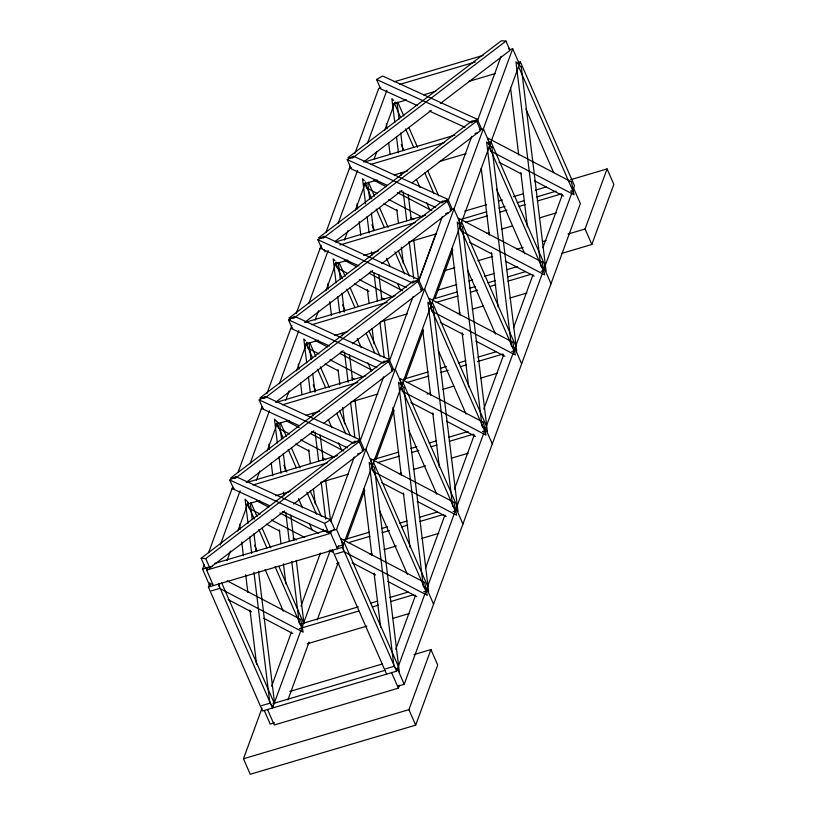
<?xml version="1.0" encoding="UTF-8"?>
<svg xmlns="http://www.w3.org/2000/svg" width="815" height="815" viewBox="0 0 815 815"><rect width="100%" height="100%" fill="white"/><g stroke="black" fill="none" stroke-linecap="round" stroke-linejoin="round"><path stroke-width="1.22" d="M212.613 583.693L209.312 584.681L202.548 569.196L204.27 564.479M208.589 552.702L232.764 486.728M237.939 472.588L262.124 406.614M266.872 393.655L291.913 325.328M296.222 313.541L321.263 245.213M326.01 232.255L350.195 166.28M354.943 153.322L378.69 88.529L380.89 87.867M213.387 585.608L206.623 570.123L207.682 567.24M220.244 545.041L240.099 490.844M250.032 463.755L269.459 410.74M279.382 383.641L298.81 330.625M308.742 303.526L328.17 250.511M338.103 223.422L357.53 170.406M367.453 143.308L386.88 90.292M518.136 62.48L520.347 61.828L574.473 185.718L396.569 671.193L262.552 710.975L208.426 587.085L209.486 584.202M227.008 560.526L230.462 551.103M237.797 531.074L248.157 502.804M256.368 480.412L259.822 470.988M267.157 450.96L277.518 422.69M285.719 400.308L289.172 390.884M296.517 370.856L306.878 342.575M315.079 320.193L318.533 310.77M325.868 290.741L336.228 262.471M344.439 240.079L347.893 230.655M355.228 210.627L365.589 182.356M374.228 158.793L376.815 151.722M384.588 130.522L394.949 102.242M413.908 654.618L430.941 649.565L437.706 665.05L415.691 725.136L250.236 774.25L243.471 758.765L262.043 708.103M419.613 278.098L436.025 233.324M330.513 521.753L354.26 456.96M359.873 441.649L383.62 376.846M389.224 361.534L412.971 296.741M418.584 281.42L442.331 216.627M447.944 201.315L471.691 136.513M477.295 121.201L501.042 56.408M271.639 686.189L291.495 631.992M300.99 606.075L320.417 553.059M338.531 545.887L337.481 548.77L330.707 533.285L331.766 530.402M336.707 546.865L343.319 544.899L336.554 529.414L512.696 48.747L509.385 49.725M330.35 550.115L272.485 708.031L218.359 584.141M396.569 671.193L342.443 547.303L520.347 61.828M287.899 699.902L309.048 642.179M317.259 619.797L337.981 563.246M346.609 539.683L364.743 490.202M375.97 459.568L394.103 410.088M405.33 379.454L423.464 329.983M435.118 298.168L452.814 249.869M395.723 649.351L415.579 595.154M425.512 568.065L444.939 515.049M454.434 489.132L474.299 434.935M483.794 409.018L503.65 354.82M513.582 327.732L533.01 274.716M542.943 247.617L562.37 194.602M267.514 709.498L274.288 724.983L398.372 688.155L399.421 685.262M397.598 686.24L404.209 684.274L580.351 203.607L573.587 188.122M415.691 725.136L408.926 709.651L430.941 649.565M561.413 253.496L591.833 244.469L585.068 228.984L607.083 168.899L570.582 179.738M591.833 244.469L613.848 184.384L607.083 168.899M505.972 41.096L352.528 158.049L347.934 157.692L501.378 40.75L505.972 41.096L510.027 50.398L440.375 103.485M363.653 161.951L431.288 110.402M476.612 121.211L323.168 238.163L318.584 237.807L472.028 120.865L476.612 121.211L480.677 130.502L412.023 182.825M335.301 241.291L401.927 190.516M290.242 320.244L289.223 317.921L442.667 200.969L447.252 201.325L451.316 210.616L381.664 263.703M447.252 201.325L293.818 318.268L289.223 317.921M304.942 322.18L372.577 270.631M417.901 281.43L264.457 398.382L259.863 398.026L413.307 281.083L417.901 281.43L421.956 290.731L352.304 343.818M275.582 402.284L343.217 350.735M388.541 361.544L235.097 478.497L230.513 478.14L383.957 361.198L388.541 361.544L392.606 370.835L323.952 423.158M246.222 482.399L313.856 430.85M284.506 510.964L209.801 567.892L205.207 567.546L201.152 558.255L354.596 441.302L359.181 441.659L363.245 450.95L293.594 504.037M201.152 558.255L205.747 558.601L359.181 441.659M417.616 105.685L380.646 88.804L376.591 79.513L382.592 76.019L477.315 119.285L481.38 128.576L479.373 129.748M387.105 185.27L351.296 168.909L347.231 159.618L353.231 156.123L447.965 199.4L452.019 208.691L450.023 209.852M477.315 119.285L471.315 122.78L376.591 79.513M358.906 265.914L321.935 249.023L317.881 239.732L323.871 236.238L418.604 279.514L422.659 288.805L420.662 289.967M447.965 199.4L441.964 202.894L347.231 159.618M329.545 346.018L292.575 329.138L288.52 319.847L294.521 316.352L389.244 359.619L393.309 368.91L391.302 370.081M418.604 279.514L412.604 283.009L317.881 239.732M299.034 425.603L263.225 409.242L259.16 399.951L265.16 396.457L359.894 439.733L363.948 449.024L361.952 450.196M389.244 359.619L383.244 363.113L288.52 319.847M269.673 505.718L233.864 489.357L229.799 480.066L235.8 476.571L330.533 519.848L334.588 529.139L328.598 532.633L282.387 511.525M359.894 439.733L353.893 443.228L259.16 399.951M229.799 480.066L324.533 523.342L330.533 519.848M394.266 81.765L483.071 55.4M399.798 84.403L475.227 62.011M393.187 103.862L406.563 99.888M423.596 94.835L435.76 91.219M468.605 81.469L495.367 73.523M364.906 161.869L454.923 135.147M349.329 168.634L351.53 167.982M480.035 129.84L483.346 128.852L490.11 144.337M370.438 164.508L444.654 142.482M475.064 133.456L477.498 132.733M363.826 183.966L377.213 180.003M394.236 174.94L407.622 170.967M439.254 161.584L466.017 153.638M335.546 241.984L425.573 215.262M319.969 248.748L322.18 248.096M450.675 209.944L453.986 208.966L460.75 224.451M339.865 244.979L415.293 222.597M445.703 213.561L448.138 212.847M464.744 211.156L486.647 204.647M498.811 201.04L502.458 199.96M513.409 196.71L523.138 193.817M535.302 190.211L546.254 186.951M461.239 219.327L486.779 211.747M498.953 208.141L505.035 206.327M517.199 202.721L524.493 200.551M536.657 196.945L556.125 191.158M465.559 222.332L487.452 215.832M499.615 212.216L506.92 210.056M519.084 206.439L525.166 204.636M537.33 201.03L561.667 193.807M570.5 191.179L572.711 190.527L518.585 66.636M334.466 264.08L347.852 260.107M363.663 255.411L378.262 251.081M408.682 242.055L436.657 233.742M486.922 233.487L489.357 232.764M501.52 229.147L512.472 225.898M539.235 217.951L556.268 212.898M443.951 270.875L454.892 267.626M478.008 260.759L492.606 256.43M516.934 249.207L523.026 247.403M542.484 241.627L546.132 240.537M568.035 234.037L585.068 228.984M304.973 322.455L395 295.733M290.619 328.863L292.819 328.201M421.314 290.059L424.625 289.081L431.39 304.565M311.727 324.737L387.156 302.345M437.329 290.334L456.797 284.557M468.961 280.941L472.608 279.861M484.772 276.244L494.511 273.361M506.675 269.745L517.627 266.495M433.091 299.085L457.429 291.862M469.593 288.245L475.675 286.442M487.839 282.825L495.143 280.666M507.307 277.049L525.553 271.639M436.198 302.447L458.101 295.947M470.265 292.33L477.559 290.16M489.723 286.554L495.805 284.751M507.979 281.134L531.095 274.278M541.15 271.293L543.35 270.631L489.224 146.741M305.116 344.195L318.492 340.222M334.313 335.525L347.689 331.552M380.534 321.803L407.296 313.856M457.561 313.592L459.996 312.879M472.16 309.262L483.112 306.012M509.874 298.066L526.908 293.013M276.835 402.203L365.64 375.847M261.258 408.967L263.459 408.315M391.964 370.173L395.265 369.185L402.039 384.67M282.367 404.841L357.795 382.459M403.741 379.189L428.069 371.966M440.232 368.36L446.314 366.556M458.478 362.94L465.783 360.77M477.947 357.164L496.192 351.744M406.848 382.551L428.741 376.051M440.905 372.445L448.209 370.275M460.373 366.669L466.455 364.855M477.407 361.605L502.947 354.026M511.789 351.397L514 350.745L459.874 226.855M275.755 424.299L289.142 420.336M306.165 415.273L319.551 411.3M351.184 401.917L377.946 393.971M426.989 394.073L430.636 392.983M442.81 389.376L453.751 386.127M480.514 378.18L497.547 373.127M247.475 482.317L337.502 455.595M231.898 489.082L234.109 488.43M362.604 450.277L365.915 449.299L372.679 464.784M253.017 484.956L327.223 462.93M357.632 453.894L360.067 453.181M373.168 459.66L398.708 452.081M410.882 448.474L416.964 446.661M429.128 443.054L436.422 440.884M448.586 437.278L468.055 431.492M377.488 462.665L399.381 456.166M411.544 452.549L418.849 450.389M431.013 446.773L437.095 444.97M449.259 441.363L473.596 434.14M482.429 431.512L484.64 430.86L430.514 306.97M246.395 504.414L259.781 500.441M275.592 495.744L290.191 491.414M320.611 482.388L348.586 474.075M398.851 473.821L401.286 473.097M413.45 469.481L425.613 465.874M451.164 458.285L468.197 453.232M214.467 563.511L326.387 530.29M202.548 569.196L212.471 566.242M326.632 532.358L336.554 529.414M206.623 570.123L330.707 533.285M343.808 539.775L369.358 532.195M381.522 528.578L387.604 526.775M399.768 523.169L407.072 520.999M419.236 517.382L437.482 511.973M348.127 542.78L370.03 536.28M382.194 532.664L389.488 530.494M401.652 526.887L407.734 525.084M419.908 521.468L443.014 514.611M453.079 511.626L455.279 510.964L401.153 387.074M208.426 587.085L342.443 547.303M211.431 590.844L219.704 588.389L303.18 632.165L300.603 619.349L227.13 580.82M335.515 554.006L343.787 551.551L427.274 595.337L424.686 582.511L341.2 538.735L343.787 551.551M336.646 563.685L339.081 562.961M369.49 553.925L371.925 553.212M384.089 549.595L396.253 545.989M421.803 538.399L438.837 533.346M302.284 623.495L358.243 606.89M370.407 603.273L377.712 601.103M389.876 597.497L408.121 592.077M299.309 628.671L358.916 610.975M372.302 607.002L378.384 605.188M390.548 601.582L413.663 594.716M423.719 591.731L425.929 591.079L371.793 467.189M307.286 643.789L366.903 626.093M392.443 618.514L409.476 613.461M289.824 691.456L382.276 664.011M261.595 705.668L269.867 703.213L273.422 706.758M385.678 668.83L393.951 666.375L399.289 671.692L374.523 467.688L369.185 462.37L393.798 665.111M272.933 703.61L384.853 670.388M274.614 722.742L270.203 724.056L264.406 710.782M243.471 758.765L408.926 709.651M429.169 110.962L464.978 127.323M399.808 191.077L435.628 207.438M370.458 271.191L406.267 287.552M341.098 351.296L376.907 367.657M311.738 431.41L347.557 447.771M498.994 162.205L521.264 173.88M534.62 180.889L563.562 196.069M373.922 180.268L386.157 186.686M397.292 192.523L431.797 210.616M377.62 193.675L366.485 187.837L365.314 182.01M388.745 199.512L422.139 217.024M469.644 242.32L491.903 253.995M505.259 261.004L534.202 276.173M383.814 203.719L397.17 210.718M410.526 217.727L413.867 219.48M344.562 260.372L356.807 266.8M369.052 273.219L402.447 290.731M347.149 273.198L337.135 267.941L335.953 262.114M359.395 279.616L392.789 297.129M440.283 322.434L463.654 334.69M475.899 341.108L504.842 356.287M354.464 283.824L368.93 291.413M381.176 297.832L384.517 299.584M315.201 340.487L327.447 346.905M339.692 353.333L371.976 370.255M318.899 353.893L307.775 348.056L306.593 342.229M330.034 359.731L362.318 376.662M410.923 402.539L433.193 414.214M446.549 421.223L475.491 436.402M325.103 363.938L338.459 370.947M351.815 377.946L354.046 379.118M286.962 421.182L299.207 427.6M310.332 433.437L343.726 450.95M289.549 434.008L278.414 428.17L277.243 422.343M300.674 439.845L334.069 457.358M381.573 482.653L403.832 494.328M417.188 501.337L446.131 516.506M295.743 444.053L309.099 451.052M322.455 458.061L325.796 459.813M256.491 500.705L268.736 507.134M279.861 512.971L318.828 533.397M260.189 514.112L249.054 508.275L247.882 502.447M271.324 519.95L304.718 537.462M329.199 550.308L332.54 552.061L332.072 549.728M352.212 562.768L375.583 575.023M387.828 581.441L416.771 596.621M266.393 524.157L279.749 531.166M293.105 538.165L296.446 539.917M228.129 599.606L251.499 611.861M263.744 618.279L292.687 633.459M393.665 100.428L391.883 98.656L394.786 122.576M395.438 102.201L397.221 103.974L399.055 119.082M364.305 180.533L362.522 178.76L365.578 203.954M334.945 260.647L333.172 258.875L336.075 282.805M336.727 262.42L338.51 264.192L340.344 279.301M305.594 340.762L303.812 338.989L306.715 362.909M307.367 342.534L309.15 344.307L310.984 359.415M247.77 501.867L245.101 499.208L248.005 523.138M302.783 626.643L299.227 623.098L291.729 561.392M512.696 48.747L519.461 64.232M508.611 47.81L509.579 50.031M525.858 108.945L553.68 172.627M490.987 141.942L545.113 265.833M544.237 268.227L551.001 283.722M496.498 189.06L524.829 253.903M461.626 222.047L515.752 345.937M514.876 348.341L521.641 363.826M397.771 102.14L403.843 116.025M408.906 127.609L417.504 147.291M427.62 170.447L438.745 195.926M467.647 270.325L495.469 334.007M394.501 103.464L400.562 117.36M405.626 128.943L413.714 147.464M424.849 172.943L433.957 193.787M401.265 144.622L403.792 150.418M416.434 179.361L419.98 187.47M426.561 202.517L429.587 209.465M432.276 302.161L486.402 426.051M485.516 428.456L492.28 443.941M368.421 182.244L374.493 196.14M379.546 207.723L388.144 227.405M398.26 250.562L409.395 276.03M438.287 350.44L466.109 414.122M365.14 183.579L371.711 198.636M376.265 209.058L384.364 227.579M394.99 251.896L404.597 273.891M371.905 224.736L374.431 230.523M386.575 258.314L390.12 266.423M397.71 283.783L400.736 290.731M402.916 382.276L457.042 506.166M456.166 508.56L462.93 524.055M339.06 262.359L345.132 276.254M350.195 287.827L358.284 306.359M368.91 330.676L380.035 356.145M408.936 430.554L436.759 494.236M335.78 263.693L342.361 278.74M346.915 289.162L355.004 307.693M366.139 333.162L374.737 352.844M324.054 249.675L325.022 251.886M342.545 304.851L345.081 310.637M357.214 338.429L361.269 347.689M367.84 362.736L371.385 370.845M373.555 462.38L427.681 586.27M426.805 588.675L433.57 604.159M309.7 342.473L315.772 356.359M320.326 366.781L329.433 387.624M339.549 410.78L350.175 435.098M379.576 510.659L407.398 574.341M306.43 343.808L312.491 357.693M317.555 369.277L325.643 387.797M336.778 413.276L345.886 434.12M313.194 384.955L315.721 390.752M328.363 419.694L331.909 427.804M338.49 442.851L341.516 449.798M344.205 542.495L398.331 666.385M397.445 668.789L404.209 684.274M391.608 672.66L398.372 688.155M324.533 523.342L328.598 532.633M280.35 422.578L286.422 436.473M291.475 448.056L300.073 467.739M310.189 490.895L321.324 516.364M332.51 550.247L386.636 674.137M277.069 423.912L283.141 437.808M288.194 449.391L296.293 467.912M306.919 492.229L316.526 514.224M323.097 529.281L324.115 531.594M283.834 465.07L286.87 472.017M298.504 498.648L302.548 507.908M309.629 524.116L312.165 529.913M250.989 502.692L257.061 516.588M262.124 528.161L270.723 547.853M278.812 566.374L303.598 623.108M247.709 504.027L254.29 519.073M258.844 529.495L266.933 548.026M275.032 566.547L301.835 627.917M254.474 545.184L257.01 550.971M265.099 569.491L283.314 611.179M221.629 582.807L274.248 703.223M205.747 558.601L209.801 567.892M218.756 583.723L219.469 587.228M209.781 582.684L210.484 586.179M510.598 88.203L518.707 154.942M520.846 172.566L527.417 226.723M481.247 168.308L489.346 235.056M491.486 252.681L498.067 306.827M451.887 248.422L459.986 315.161M462.125 332.795L468.707 386.942M400.736 132.937L402.875 150.561M408.223 194.632L411.29 219.826M413.735 239.967L418.625 280.268M422.527 328.537L430.636 395.275M432.775 412.899L439.346 467.056M396.467 136.431L398.454 152.802M400.899 172.953L401.204 175.47M403.201 191.841L406.716 220.804M409.313 242.208L413.745 278.73M386.361 123.778L386.972 128.811M388.653 142.666L390.028 153.994M396.762 209.404L398.443 223.259M401.347 247.179L403.333 263.551M367.86 184.078L369.694 199.196M371.375 213.041L373.514 230.676M378.873 274.747L381.929 299.93M384.374 320.081L389.264 360.383M393.024 407.388L401.275 475.389M403.415 493.014L409.986 547.16M367.107 216.546L369.103 232.917M371.396 251.804L371.854 255.584M373.993 273.208L377.355 300.918M379.953 322.322L384.232 357.581M357.001 203.882L357.612 208.925M359.14 221.517L360.831 235.372M367.402 289.519L369.083 303.374M372.139 328.557L373.973 343.665M342.025 293.156L344.317 312.043M349.513 354.861L352.569 380.045M355.014 400.196L359.914 440.487M363.816 488.755L371.915 555.494M374.054 573.128L380.636 627.275M337.756 296.65L339.743 313.021M342.188 333.172L342.494 335.688M344.48 352.06L348.148 382.286M350.593 402.437L354.882 437.696M327.65 283.997L328.262 289.04M329.79 301.632L331.471 315.476M338.042 369.633L339.875 384.741M342.636 407.408L344.623 423.78M312.665 373.27L314.957 392.158M320.152 434.966L323.219 460.159M325.664 480.3L330.554 520.602M308.396 376.764L310.23 391.872M312.828 413.287L313.133 415.803M315.12 432.174L318.645 461.137M321.242 482.541L325.674 519.063M298.29 364.111L298.901 369.144M300.582 382.999L301.957 394.328M308.691 449.737L310.372 463.592M313.429 488.776L315.262 503.884M281.623 439.53L279.789 424.411L274.451 419.093L277.355 443.024M283.304 453.374L285.444 471.009M290.802 515.08L293.858 540.264M296.303 560.414L303.944 623.383M279.036 456.879L281.032 473.25M283.325 492.138L283.783 495.917M285.77 512.289L289.284 541.252M268.93 444.216L269.541 449.259M271.222 463.114L272.76 475.705M279.331 529.852L281.012 543.707M283.457 563.848L285.902 583.998M250.439 504.526L252.273 519.634M253.954 533.489L256.093 551.113M258.538 571.264L274.594 703.488M249.685 536.983L251.672 553.354M253.964 572.242L269.867 703.213M239.579 524.33L240.191 529.373M241.719 541.965L243.4 555.81M245.692 574.707L247.831 592.332M249.971 609.966L256.552 664.113M571.468 181.959L487.981 138.173L490.569 150.999L574.055 194.775L571.468 181.959M542.107 262.063L458.631 218.288L461.219 231.114L544.695 274.889L542.107 262.063M512.757 342.178L429.271 298.402L431.858 311.218L515.345 355.004L512.757 342.178M483.397 422.292L399.91 378.506L402.498 391.332L485.985 435.108L483.397 422.292M454.037 502.397L370.56 458.621L373.148 471.447L456.624 515.223L454.037 502.397M521.305 67.136L515.966 61.818L540.732 265.822L546.07 271.13L521.305 67.136M491.944 147.24L486.606 141.932L511.382 345.927L516.72 351.245L491.944 147.24M462.594 227.354L457.256 222.037L482.022 426.041L487.36 431.359L462.594 227.354M433.234 307.469L427.895 302.151L452.661 506.156L457.999 511.474L433.234 307.469M403.873 387.583L398.535 382.266L423.311 586.26L428.649 591.578L403.873 387.583"/></g></svg>
